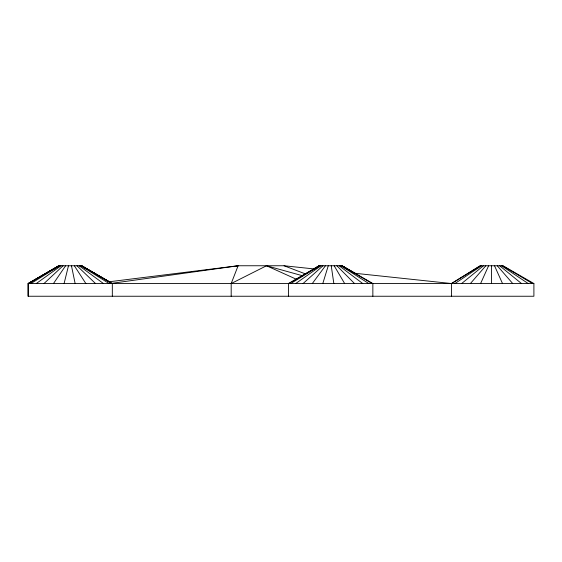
<?xml version="1.0" encoding="UTF-8"?>
<svg xmlns="http://www.w3.org/2000/svg" width="562" height="562" viewBox="0 0 562 562"><rect width="100%" height="100%" fill="white"/><g stroke="black" fill="none" stroke-linecap="round" stroke-linejoin="round"><path stroke-width="0.84" d="M64.089 283.543L68.48 265.756M322.799 283.543L328.264 265.756M231.186 296.244L231.186 283.543L238.119 265.756L284.077 265.756L313.729 268.903M480.601 283.543L488.596 265.756M53.46 283.543L65.614 265.756M312.296 283.543L325.447 265.756M470.387 283.543L485.842 265.756M43.977 283.543L63.07 265.756M303.044 283.543L322.988 265.756M461.62 283.543L483.475 265.756M36.277 283.543L61.019 265.756M295.668 283.543L321.05 265.756M454.89 283.543L481.655 265.756M58.35 266.69L59.818 265.756L58.364 266.669M30.903 283.543L59.593 265.756L58.104 266.669M480.517 265.756L451.511 283.543L354.713 273.258M54.381 268.952L55.87 268.039M290.68 283.543L319.764 265.756L318.261 266.648M314.256 268.868L319.455 265.756L291.994 281.808M314.509 268.868L316.764 267.533M28.536 283.543L58.975 265.756L28.374 283.543M289.03 283.543L290.512 282.672M109.428 281.808L81.638 265.756L58.898 265.756L28.205 283.543L28.205 296.244M451.511 296.244L451.511 283.543L480.124 265.756L502.99 265.756L533.9 283.543L533.9 296.244L28.1 296.244L28.1 283.543L58.898 265.756M355.634 273.568L342.054 265.756L319.223 265.756L288.418 283.543L288.418 296.244M313.94 268.791L319.223 265.756M231.186 283.543L266.521 265.756L301.956 275.584M234.74 266.634L238.119 265.756L108.873 281.815M111.15 283.417L238.119 265.756M79.516 265.756L81.638 265.756L112.323 283.543L112.323 296.244M28.1 283.543L533.9 283.543M284.077 265.756L305.314 273.87M266.521 265.756L296.399 279.272M342.054 265.756L372.859 283.543L372.859 296.244M112.154 283.543L81.56 265.756L109.028 281.808M372.248 283.543L341.822 265.756L353.709 272.872M349.768 270.645L341.513 265.756L343.747 267.126M502.604 265.756L532.46 283.543M80.942 265.833L82.41 266.718L80.942 265.756M83.871 267.533L86.077 268.868M345.237 268.039L347.478 269.402M109.133 283.543L80.71 265.756L82.185 266.69M340.825 265.756L368.798 283.543M501.459 265.756L528.224 283.543M79.151 265.756L103.457 283.543M339.132 265.756L362.75 283.543M499.639 265.756L521.501 283.543M76.987 265.756L95.519 283.543M336.863 265.756L354.517 283.543M497.272 265.756L512.727 283.543M74.36 265.756L85.867 283.543M334.172 265.756L344.654 283.543M494.518 265.756L502.519 283.543M71.458 265.756L75.146 283.543M331.236 265.756L333.835 283.543M491.56 265.756L491.56 283.543"/></g></svg>
